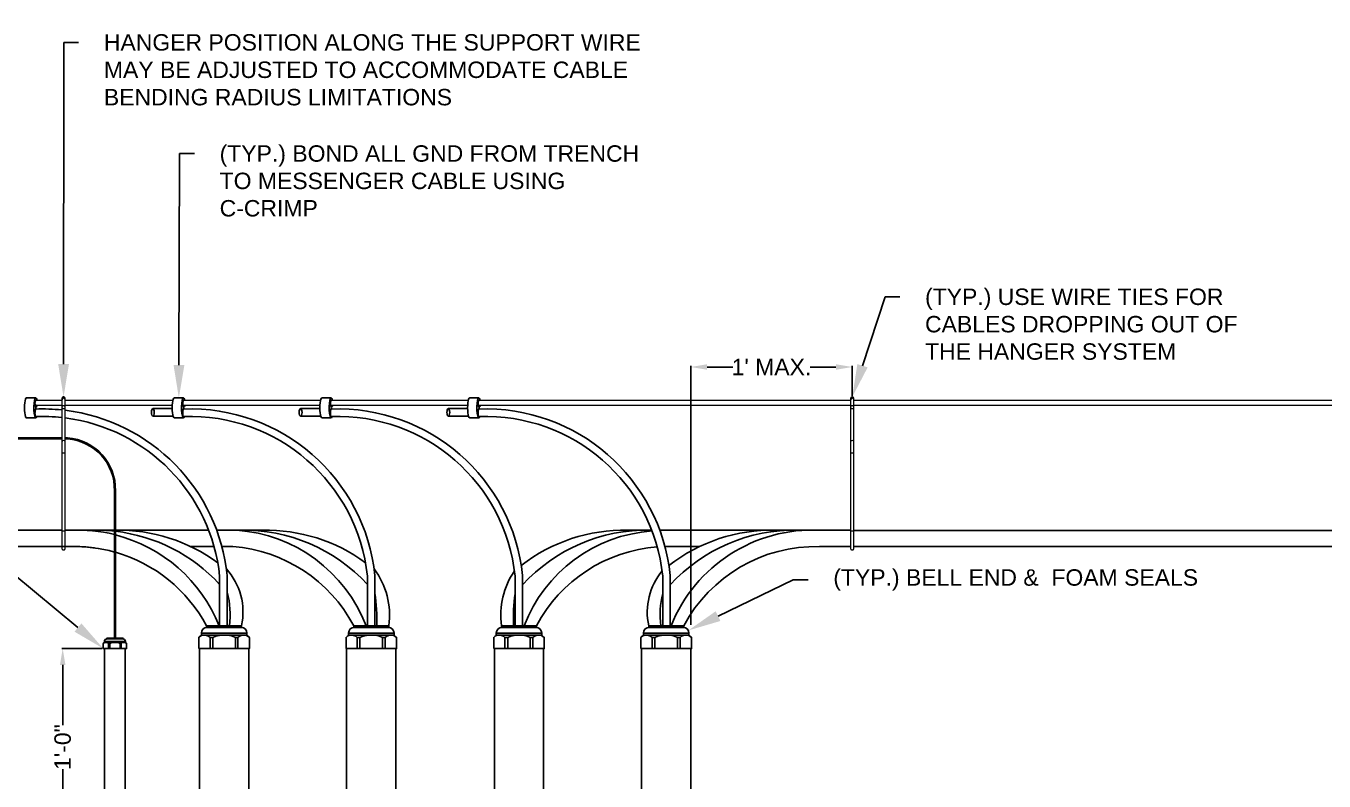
# Model space of a CAD drawing. Header units: feet. Extents: x -17 to 1389, y -162 to 787.
# Drawn here: x 450.7 to 529.7, y 450.1 to 496.1 of the extents above; entities that cross this region are included whole.
import ezdxf
from ezdxf import colors
from ezdxf.entities.mleader import LeaderData, LeaderLine
from ezdxf.math import Vec2, Vec3

# ---------------------------------------------------------------- set-up
doc = ezdxf.new("R2010")
doc.units = ezdxf.units.FT
doc.header["$MEASUREMENT"] = 0
for name, color, linetype in [('DC FEEEDERS', 1, 'Continuous'), ('DC STRING CABLES', 30, 'Continuous'), ('E-CABL-DC FEEDER', 20, 'AC_CABLE'), ('E-CABL-UG2', 142, 'Continuous'), ('E-COND-PVC', 4, 'Continuous'), ('E-GRND', 3, 'Continuous'), ('G-ANNO-TEXT', 1, 'Continuous'), ('WIRE MANAGEMENT', 4, 'Continuous')]:
    doc.layers.add(name, color=color, linetype=linetype)
doc.styles.add('NEI-A', font='arial.ttf')
doc.styles.get("Standard").update_dxf_attribs({"font": 'arial.ttf'})
doc.linetypes.add('AC_CABLE', pattern='A,1,-0.2,["AC",Standard,S=0.1,R=0,X=-0.1,Y=-0.05],-0.2', length=1.4)
doc.dimstyles.new('NEI-A', dxfattribs={"dimtxt": 0.1, "dimasz": 0.125, "dimexe": 0.0625, "dimexo": 0.0625, "dimgap": 0.0625, "dimtad": 0, "dimtih": 1, "dimtoh": 1, "dimdec": 4, "dimzin": 3, "dimdsep": 46, "dimlunit": 4, "dimtxsty": 'NEI-A', "dimcen": 0, "dimadec": 0, "dimazin": 0, "dimtfac": 0.75, "dimtdec": 4, "dimtofl": 0, "dimtmove": 0, "dimatfit": 3, "dimfxl": 1, "dimfrac": 1, "dimtolj": 1, "dimtzin": 0, "dimarcsym": 0})

# ---------------------------------------------------------------- blocks, each defined once
blk = doc.blocks.new('*D12')
at = {"layer": 'Defpoints', "color": 0, "transparency": 16777216}
for p in [(455.445, 458.206), (452.975, 446.206), (455.528, 446.206)]:
    blk.add_point(p, dxfattribs=at)
at = {"layer": 'G-ANNO-TEXT', "color": 0, "lineweight": -2, "transparency": 16777216}
for p, q in [((455.382, 458.206), (452.913, 458.206)), ((452.975, 457.206), (452.975, 453.55)), ((452.975, 447.206), (452.975, 450.861)), ((455.466, 446.206), (452.913, 446.206))]:
    blk.add_line(p, q, dxfattribs=at)
at = {"layer": 'G-ANNO-TEXT', "color": 0, "transparency": 16777216}
for points in [[(452.809, 457.206), (453.142, 457.206), (452.975, 458.206)], [(452.809, 447.206), (453.142, 447.206), (452.975, 446.206)]]:
    blk.add_solid(points, dxfattribs=at)
at = {"layer": 'G-ANNO-TEXT', "color": 0, "transparency": 16777216, "insert": (452.975, 452.206), "char_height": 1, "attachment_point": 5, "rotation": 90, "style": 'NEI-A'}
blk.add_mtext('\\A1;1\'-0"', dxfattribs=at)
blk = doc.blocks.new('*D20')
at = {"layer": 'Defpoints', "color": 0, "transparency": 16777216}
for p in [(501.028, 475.344), (501.028, 473.522), (491.193, 459.594)]:
    blk.add_point(p, dxfattribs=at)
at = {"layer": 'G-ANNO-TEXT', "color": 0, "lineweight": -2, "transparency": 16777216}
for p, q in [((491.193, 459.657), (491.193, 475.406)), ((492.193, 475.344), (493.761, 475.344)), ((500.028, 475.344), (498.46, 475.344)), ((501.028, 473.584), (501.028, 475.406))]:
    blk.add_line(p, q, dxfattribs=at)
at = {"layer": 'G-ANNO-TEXT', "color": 0, "transparency": 16777216}
for points in [[(492.193, 475.511), (492.193, 475.177), (491.193, 475.344)], [(500.028, 475.511), (500.028, 475.177), (501.028, 475.344)]]:
    blk.add_solid(points, dxfattribs=at)
at = {"layer": 'G-ANNO-TEXT', "color": 0, "transparency": 16777216, "insert": (496.11, 475.344), "char_height": 1, "attachment_point": 5, "style": 'NEI-A'}
blk.add_mtext("\\A1;1' MAX.", dxfattribs=at)

msp = doc.modelspace()

# ---------------------------------------------------------------- linework, layer by layer
at = {"layer": 'DC FEEEDERS'}
msp.add_lwpolyline([(453.8592, 464.41255), (453.13007, 464.41255)], dxfattribs=at)
at = {"layer": 'DC STRING CABLES', "flags": 128}
for points in [[(326.29914, 471.02426), (452.92151, 471.02426)], [(326.29914, 470.96389), (452.92151, 470.96389)]]:
    msp.add_lwpolyline(points, dxfattribs=at)
at = {"layer": 'E-CABL-DC FEEDER', "linetype": 'Continuous'}
msp.add_line((453.47038, 464.41255), (423.13007, 464.41255), dxfattribs=at)
for points in [[(452.92151, 465.40974), (423.13007, 465.40983)], [(456.12307, 465.40973), (453.13007, 465.40974)], [(461.8549, 465.40974), (456.58268, 465.40975)], [(465.15406, 465.40973), (462.34663, 465.40974)], [(487.35776, 465.40973), (488.82155, 465.40973)], [(489.31328, 465.40973), (495.92914, 465.40975)], [(496.34664, 465.40973), (500.92151, 465.40974)], [(501.13007, 465.39755), (536.92151, 465.39755)], [(462.18603, 464.41255), (460.78379, 464.41255)], [(463.33795, 464.41255), (462.66285, 464.41255)], [(489.66374, 464.41255), (491.72803, 464.41255)], [(501.13007, 464.41255), (536.92151, 464.41255)]]:
    msp.add_lwpolyline(points, dxfattribs=at)
for points in [[(453.44996, 465.40973, -0.0725426), (456.12307, 465.14334, -0.0725426)], [(454.79346, 465.40973, -0.0325698), (456.12307, 465.35033, -0.0325698)], [(456.18345, 465.41028, -0.16402796), (462.41104, 463.43232, -0.16402796)], [(456.18345, 465.3435, -0.17963924), (462.52657, 462.11194, -0.17963924)], [(463.57121, 465.40973, -0.29030427), (471.44259, 459.59424)], [(463.78234, 465.40973, -0.21501147), (471.51545, 462.11194, -0.21501147)], [(465.14318, 465.40973, -0.16476005), (471.39993, 463.43232, -0.16476005)], [(487.35776, 465.40973, 0.17161602), (480.88323, 463.26813, 0.17161602)], [(488.71859, 465.40973, 0.21581149), (480.96433, 462.0889, 0.21581149)], [(488.84004, 465.36161, 0.29178579), (481.05835, 459.59424)], [(490.06209, 465.40973, 0.01820646), (489.31765, 465.39787, 0.01820646)], [(496.34664, 465.40973, 0.17161602), (489.87212, 463.26813, 0.17161602)], [(497.70747, 465.40973, 0.21581149), (489.95322, 462.0889, 0.21581149)], [(499.05097, 465.40973, 0.31836948), (489.99677, 459.59424, 0.23205251)], [(456.18345, 465.12809, -0.23850887), (462.50417, 459.59424)], [(453.48127, 464.41255, -0.03873831), (454.90695, 464.33125, -0.02395307)], [(456.18345, 464.06539, -0.20325122), (461.72591, 459.59424)], [(463.33795, 464.41255, -0.25691633), (470.68845, 459.59424)], [(489.15939, 464.38841, 0.25946835), (481.81249, 459.59424)], [(490.04167, 464.41255, 0.01116053), (489.6297, 464.41179, 0.01116053)], [(500.92151, 464.41255), (499.03055, 464.41255, 0.28298495), (490.77503, 459.59424)], [(462.93763, 463.05147, -0.24109873), (463.86106, 459.59424)], [(471.92607, 463.05465, -0.19822362), (472.8236, 459.59424)], [(480.46789, 462.92838, 0.18546674), (479.67733, 459.59424)], [(489.45677, 462.92838, 0.23015714), (488.63987, 459.59424)], [(462.98657, 461.62885, -0.10275555), (463.11867, 459.59424)], [(471.97545, 461.5779, -0.04405577), (472.09842, 459.59424)], [(480.50433, 461.54982, 0.0348129), (480.40252, 459.59424)], [(489.49322, 461.54982, 0.09863398), (489.38227, 459.59424)]]:
    msp.add_lwpolyline(points, format="xyb", dxfattribs=at)
at = {"layer": 'E-CABL-UG2', "linetype": 'Continuous', "flags": 128}
for points in [[(451.33034, 472.78513, -0.03529316), (452.92151, 472.73244, -0.03529316)], [(460.31922, 472.78513, -0.39562719), (471.97545, 462.64393, -0.39562719)], [(469.30811, 472.78513, -0.39562719), (480.96433, 462.64393, -0.39562719)], [(478.29699, 472.78513, -0.39562719), (489.95322, 462.64393, -0.39562719)], [(451.34757, 472.32545, -0.03639936), (452.92151, 472.26985, -0.03639936)], [(460.33645, 472.32545, -0.39501112), (471.51545, 462.62036, -0.39501112)], [(469.32533, 472.32545, -0.39501112), (480.50433, 462.62036, -0.39501112)], [(478.31422, 472.32545, -0.39501112), (489.49322, 462.62036, -0.39501112)]]:
    msp.add_lwpolyline(points, format="xyb", dxfattribs=at)
for points in [[(458.46492, 472.81176), (459.64008, 472.81176)], [(467.45381, 472.81176), (468.62896, 472.81176)], [(476.44269, 472.81176), (477.61784, 472.81176)], [(458.46492, 472.35176), (459.69538, 472.35176)], [(467.45381, 472.35176), (468.68426, 472.35176)], [(476.44269, 472.35176), (477.67314, 472.35176)], [(462.52657, 459.59424), (462.52657, 462.62036)], [(462.98657, 459.59424), (462.98657, 462.64393)], [(471.51545, 459.59424), (471.51545, 462.62036)], [(471.97545, 459.59424), (471.97545, 462.64393)], [(480.50433, 459.59424), (480.50433, 462.62036)], [(480.96433, 459.59424), (480.96433, 462.64393)], [(489.49322, 459.59424), (489.49322, 462.62036)], [(489.95322, 459.59424), (489.95322, 462.64393)]]:
    msp.add_lwpolyline(points, dxfattribs=at)
at = {"layer": 'E-CABL-UG2', "linetype": 'Continuous', "extrusion": (0, 0, -1)}
for centre in [(458.46492, 472.58176), (467.45381, 472.58176), (476.44269, 472.58176)]:
    msp.add_ellipse(centre, major_axis=(0, -0.23), ratio=0.37397811, dxfattribs=at)
at = {"layer": 'E-COND-PVC', "linetype": 'Continuous', "ltscale": 0.1}
for points in [[(461.25977, 458.20575), (464.33808, 458.20575), (464.33808, 458.88687), (464.18089, 459.01789), (461.41697, 459.01789), (461.25977, 458.88035), (461.25977, 458.20575)], [(461.33837, 458.94912), (461.43001, 458.99172), (461.60033, 459.01789), (461.72479, 459.00481), (461.84925, 458.95242), (461.94089, 458.88687), (462.11121, 458.88687), (462.29457, 458.95242), (462.50992, 459.00002), (462.7924, 459.01789), (463.13296, 458.99172), (463.30328, 458.95242), (463.48665, 458.88687), (463.64384, 458.88687), (463.73556, 458.95242), (463.9058, 459.01789)], [(461.41697, 459.14891), (461.44314, 459.27985), (461.52173, 459.39775), (461.6265, 459.4633), (461.73135, 459.48947), (463.84033, 459.48947), (463.97135, 459.4633), (464.07612, 459.39775), (464.15472, 459.27985), (464.18089, 459.14891)], [(461.41697, 459.14891), (464.18089, 459.14891), (464.18089, 459.01789)], [(461.41697, 459.14891), (461.41697, 459.01789)], [(463.8665, 459.48947), (463.8665, 459.59424), (461.73135, 459.59424), (461.73135, 459.48947)], [(464.07612, 459.01789), (464.16784, 458.99172), (464.33808, 458.88035)], [(470.21687, 458.20575), (473.29518, 458.20575), (473.29518, 458.88687), (473.13799, 459.01789), (470.37406, 459.01789), (470.21687, 458.88035), (470.21687, 458.20575)], [(470.29547, 458.94912), (470.38711, 458.99172), (470.55743, 459.01789), (470.68189, 459.00481), (470.80634, 458.95242), (470.89799, 458.88687), (471.06831, 458.88687), (471.25167, 458.95242), (471.46702, 459.00002), (471.7495, 459.01789), (472.09006, 458.99172), (472.26038, 458.95242), (472.44375, 458.88687), (472.60094, 458.88687), (472.69266, 458.95242), (472.8629, 459.01789)], [(470.37406, 459.14891), (470.40024, 459.27985), (470.47883, 459.39775), (470.5836, 459.4633), (470.68845, 459.48947), (472.79743, 459.48947), (472.92845, 459.4633), (473.03322, 459.39775), (473.11182, 459.27985), (473.13799, 459.14891)], [(470.37406, 459.14891), (473.13799, 459.14891), (473.13799, 459.01789)], [(470.37406, 459.14891), (470.37406, 459.01789)], [(472.8236, 459.48947), (472.8236, 459.59424), (470.68845, 459.59424), (470.68845, 459.48947)], [(473.03322, 459.01789), (473.12494, 458.99172), (473.29518, 458.88035)], [(479.20575, 458.20575), (482.28406, 458.20575), (482.28406, 458.88687), (482.12687, 459.01789), (479.36295, 459.01789), (479.20575, 458.88035), (479.20575, 458.20575)], [(479.28435, 458.94912), (479.37599, 458.99172), (479.54631, 459.01789), (479.67077, 459.00481), (479.79523, 458.95242), (479.88687, 458.88687), (480.05719, 458.88687), (480.24055, 458.95242), (480.4559, 459.00002), (480.73839, 459.01789), (481.07894, 458.99172), (481.24926, 458.95242), (481.43263, 458.88687), (481.58982, 458.88687), (481.68154, 458.95242), (481.85178, 459.01789)], [(479.36295, 459.14891), (479.38912, 459.27985), (479.46772, 459.39775), (479.57248, 459.4633), (479.67733, 459.48947), (481.78631, 459.48947), (481.91733, 459.4633), (482.0221, 459.39775), (482.1007, 459.27985), (482.12687, 459.14891)], [(479.36295, 459.14891), (482.12687, 459.14891), (482.12687, 459.01789)], [(479.36295, 459.14891), (479.36295, 459.01789)], [(481.81249, 459.48947), (481.81249, 459.59424), (479.67733, 459.59424), (479.67733, 459.48947)], [(482.0221, 459.01789), (482.11382, 458.99172), (482.28406, 458.88035)], [(488.32549, 459.14891), (488.32549, 459.01789)], [(455.44477, 458.20575), (456.86175, 458.20575), (456.86175, 458.51928), (456.78939, 458.57959), (455.51713, 458.57959), (455.44477, 458.51628), (455.44477, 458.20575)], [(455.51713, 458.6399), (455.52918, 458.70017), (455.56536, 458.75444), (455.61358, 458.78461), (455.66184, 458.79666), (456.63263, 458.79666), (456.69294, 458.78461), (456.74116, 458.75444), (456.77734, 458.70017), (456.78939, 458.6399)], [(455.51713, 458.6399), (456.78939, 458.6399), (456.78939, 458.57959)], [(455.51713, 458.6399), (455.51713, 458.57959)], [(456.77826, 458.20575), (456.77826, 446.20575), (455.52826, 446.20575), (455.52826, 458.20575)], [(456.64468, 458.79666), (456.64468, 458.84489), (455.66184, 458.84489), (455.66184, 458.79666)], [(455.7583, 458.51928), (455.7583, 458.20575)], [(455.8367, 458.51928), (455.8367, 458.20575)], [(456.46982, 458.51928), (456.46982, 458.20575)], [(456.54218, 458.51928), (456.54218, 458.20575)], [(456.74116, 458.57959), (456.78338, 458.56754), (456.86175, 458.51628)], [(464.29893, 458.20575), (464.29893, 446.20575), (461.29893, 446.20575), (461.29893, 458.20575)], [(461.94089, 458.88687), (461.94089, 458.20575)], [(462.11121, 458.88687), (462.11121, 458.20575)], [(463.48665, 458.88687), (463.48665, 458.20575)], [(463.64384, 458.88687), (463.64384, 458.20575)], [(473.25603, 458.20575), (473.25603, 446.20575), (470.25603, 446.20575), (470.25603, 458.20575)], [(470.89799, 458.88687), (470.89799, 458.20575)], [(471.06831, 458.88687), (471.06831, 458.20575)], [(472.44375, 458.88687), (472.44375, 458.20575)], [(472.60094, 458.88687), (472.60094, 458.20575)], [(482.24491, 458.20575), (482.24491, 446.20575), (479.24491, 446.20575), (479.24491, 458.20575)], [(479.88687, 458.88687), (479.88687, 458.20575)], [(480.05719, 458.88687), (480.05719, 458.20575)], [(481.43263, 458.88687), (481.43263, 458.20575)], [(481.58982, 458.88687), (481.58982, 458.20575)], [(491.20745, 458.20575), (491.20745, 446.20575), (488.20745, 446.20575), (488.20745, 458.20575)], [(488.84941, 458.88687), (488.84941, 458.20575)], [(489.01973, 458.88687), (489.01973, 458.20575)], [(490.39517, 458.88687), (490.39517, 458.20575)], [(490.55236, 458.88687), (490.55236, 458.20575)]]:
    msp.add_lwpolyline(points, dxfattribs=at)
at = {"layer": 'E-GRND'}
for p, q in [((451.33895, 473.00785), (451.30321, 473.00785)), ((451.36651, 472.92299), (451.33126, 472.92299)), ((451.33895, 473.00785), (451.36651, 472.92299)), ((460.32784, 473.00785), (460.29209, 473.00785)), ((460.35539, 472.92299), (460.32014, 472.92299)), ((460.32784, 473.00785), (460.35539, 472.92299)), ((469.31672, 473.00785), (469.28098, 473.00785)), ((469.34428, 472.92299), (469.30903, 472.92299)), ((469.31672, 473.00785), (469.34428, 472.92299)), ((478.3056, 473.00785), (478.26986, 473.00785)), ((478.33316, 472.92299), (478.29791, 472.92299)), ((478.3056, 473.00785), (478.33316, 472.92299))]:
    msp.add_line(p, q, dxfattribs=at)
for points in [[(450.77361, 473.4604), (451.33895, 473.4604)], [(451.33895, 472.25359), (450.77361, 472.25359)], [(460.32784, 472.25359), (459.76249, 472.25359)], [(469.31672, 472.25359), (468.75137, 472.25359)], [(478.3056, 472.25359), (477.74025, 472.25359)]]:
    msp.add_lwpolyline(points, dxfattribs=at)
for centre, major_axis, ratio, start_param, end_param in [((450.77361, 472.85699), (0, -0.60341), 0.2034372, 3.14159265, 6.28318531), ((451.33895, 472.85699), (0, 0.60341), 0.2034372, -0.74366479, 3.64076175), ((451.33895, 473.1587), (0, 0.15085), 0.33411094, -0.33633689, 1.57079633), ((451.33895, 473.1587), (0, 0.15085), 0.33411094, 3.14159265, 3.59403693), ((460.32784, 473.1587), (0, 0.15085), 0.33411094, 3.14159265, 3.59403693), ((469.31672, 473.1587), (0, 0.15085), 0.33411094, 3.14159265, 3.59403693), ((478.3056, 473.1587), (0, 0.15085), 0.33411094, 3.14159265, 3.59403693)]:
    msp.add_ellipse(centre, major_axis=major_axis, ratio=ratio, start_param=start_param, end_param=end_param, dxfattribs=at)
at = {"layer": 'E-GRND', "extrusion": (0, 0, -1)}
for centre, major_axis, ratio, start_param, end_param in [((451.38254, 473.1587), (0, 0.2813), 0.33411094, 3.71956504, 4.71238898), ((451.38254, 472.55529), (0, 0.2813), 0.33411094, -1.57079633, -0.57797239), ((451.33895, 472.55529), (0, 0.23), 0.21913528, 3.14159265, 4.71238898), ((451.28569, 472.85699), (0, 0.09317), 0.69303415, 0.78207214, 2.35952052), ((451.36651, 473.1587), (0, 0.23571), 0.33411094, 2.1841389, 3.14159265), ((460.37142, 472.55529), (0, 0.2813), 0.33411094, -1.57079633, -0.57797239), ((460.32784, 472.55529), (0, 0.23), 0.21913528, 3.14159265, 4.71238898), ((460.27457, 472.85699), (0, 0.09317), 0.69303415, 0.78207214, 2.35952052), ((460.35539, 473.1587), (0, 0.23571), 0.33411094, 2.1841389, 3.14159265), ((469.3603, 472.55529), (0, 0.2813), 0.33411094, -1.57079633, -0.57797239), ((469.31672, 472.55529), (0, 0.23), 0.21913528, 3.14159265, 4.71238898), ((469.26345, 472.85699), (0, 0.09317), 0.69303415, 0.78207214, 2.35952052), ((469.34428, 473.1587), (0, 0.23571), 0.33411094, 2.1841389, 3.14159265), ((478.34919, 472.55529), (0, 0.2813), 0.33411094, -1.57079633, -0.57797239), ((478.3056, 472.55529), (0, 0.23), 0.21913528, 3.14159265, 4.71238898), ((478.25234, 472.85699), (0, 0.09317), 0.69303415, 0.78207214, 2.35952052), ((478.33316, 473.1587), (0, 0.23571), 0.33411094, 2.1841389, 3.14159265)]:
    msp.add_ellipse(centre, major_axis=major_axis, ratio=ratio, start_param=start_param, end_param=end_param, dxfattribs=at)
at = {"layer": 'WIRE MANAGEMENT', "color": 4, "linetype": 'Continuous', "lineweight": 18}
for p, q in [((452.92151, 473.3011), (451.32232, 473.3011)), ((452.92151, 473.37997), (452.92151, 473.34563)), ((452.92151, 473.34229), (452.92151, 472.8965)), ((453.13007, 472.8965), (453.13007, 473.37997)), ((459.67938, 473.3011), (453.13007, 473.3011)), ((468.66827, 473.3011), (460.3112, 473.3011)), ((477.65715, 473.3011), (469.30009, 473.3011)), ((500.92151, 473.3011), (478.28897, 473.3011)), ((536.92151, 473.3011), (501.13007, 473.3011)), ((451.30021, 473.02302), (452.92151, 473.02302)), ((452.92151, 472.8965), (452.92151, 464.30827)), ((453.13007, 473.02302), (459.64447, 473.02302)), ((453.13007, 464.30827), (453.13007, 472.8965)), ((460.28909, 473.02302), (468.63335, 473.02302)), ((469.27797, 473.02302), (477.62224, 473.02302)), ((478.26686, 473.02302), (500.92151, 473.02302)), ((500.92151, 472.8965), (500.92151, 464.30827)), ((501.13007, 473.02302), (536.92151, 473.02302)), ((501.13007, 464.30827), (501.13007, 472.8965))]:
    msp.add_line(p, q, dxfattribs=at)
for centre, radius, start, end in [((453.02579, 473.33651), 0.10444, 3.1318747, 176.8681253), ((453.02561, 470.76667), 0.10422, 89.9016305, 177.2580812), ((453.02597, 470.76667), 0.10422, 2.7419188, 90.0983695), ((501.02561, 470.76667), 0.10422, 89.9016305, 177.2580812), ((501.02597, 470.76667), 0.10422, 2.7419188, 90.0983695), ((453.00211, 469.95384), 0.14854, 80.8280105, 122.8642953), ((453.04947, 469.95384), 0.14854, 57.1357047, 99.1719895), ((501.00211, 469.95384), 0.14854, 80.8280105, 122.8642953), ((501.04947, 469.95384), 0.14854, 57.1357047, 99.1719895), ((453.00212, 465.1963), 0.14858, 80.8345062, 122.8577996), ((453.04946, 465.1963), 0.14858, 57.1422004, 99.1654938), ((501.00212, 465.1963), 0.14858, 80.8345062, 122.8577996), ((501.04946, 465.1963), 0.14858, 57.1422004, 99.1654938)]:
    msp.add_arc(centre, radius, start, end, dxfattribs=at)
for points, knots in [([(453.13003, 473.3424), (453.13003, 473.34571), (453.13004, 473.36126), (453.1299, 473.38681), (453.12963, 473.41675), (453.12816, 473.44092), (453.1223, 473.45802), (453.11536, 473.47079), (453.10473, 473.48561), (453.08597, 473.50327), (453.05634, 473.51869), (453.02132, 473.5238), (452.98686, 473.51548), (452.96282, 473.50056), (452.94795, 473.48611), (452.93715, 473.47246), (452.92215, 473.44223), (452.92142, 473.39692), (452.92148, 473.36089), (452.92151, 473.34563)], [0, 0, 0, 0, 0.02105151, 0.09895176, 0.16253199, 0.21185965, 0.25210869, 0.27631863, 0.30421928, 0.36790042, 0.43829013, 0.51369457, 0.58781377, 0.65922098, 0.69086285, 0.71944439, 0.76969645, 0.90242217, 1, 1, 1, 1]), ([(453.13007, 473.34222), (453.12932, 473.36691), (453.12813, 473.4065), (453.10782, 473.44548), (453.09291, 473.45992), (453.08603, 473.46547), (453.07893, 473.47025), (453.06461, 473.47832), (453.04136, 473.48632), (453.01662, 473.48612), (453.00057, 473.48243), (452.98843, 473.47833), (452.9632, 473.46493), (452.93908, 473.43292), (452.92403, 473.38762), (452.92241, 473.35844), (452.92151, 473.34222)], [0, 0, 0, 0, 0.18466402, 0.29600473, 0.31907598, 0.34123923, 0.36268421, 0.38369812, 0.46540883, 0.5451378, 0.56661738, 0.58970448, 0.6418362, 0.78024257, 0.87785996, 1, 1, 1, 1]), ([(453.12973, 473.34487), (453.12956, 473.34705), (453.12912, 473.35277), (453.13198, 473.36068), (453.12881, 473.36297), (453.12865, 473.36308)], [0, 0, 0, 0, 0.37124697, 0.96881337, 1, 1, 1, 1]), ([(453.05039, 472.81379), (453.04221, 472.8125), (453.0228, 472.80943), (452.99203, 472.81465), (452.96115, 472.82904), (452.93591, 472.85171), (452.92098, 472.88077), (452.92116, 472.91025), (452.9325, 472.93539), (452.95244, 472.95744), (452.9816, 472.97496), (453.01667, 472.98355), (453.05169, 472.98056), (453.0832, 472.96825), (453.10995, 472.94787), (453.12726, 472.92135), (453.13172, 472.89329), (453.12513, 472.86822), (453.10918, 472.84516), (453.08416, 472.82459), (453.06216, 472.81756), (453.05039, 472.81379)], [0, 0, 0, 0, 0.04193154, 0.099477, 0.15531906, 0.21333136, 0.26895792, 0.3159218, 0.35787466, 0.40647399, 0.46486042, 0.52824587, 0.58674798, 0.64065834, 0.6982008, 0.75522703, 0.79695093, 0.83888666, 0.88358568, 0.93767617, 1, 1, 1, 1]), ([(501.05039, 472.81379), (501.04221, 472.8125), (501.0228, 472.80943), (500.99203, 472.81465), (500.96115, 472.82904), (500.93591, 472.85171), (500.92098, 472.88077), (500.92116, 472.91025), (500.9325, 472.93539), (500.95244, 472.95744), (500.9816, 472.97496), (501.01667, 472.98355), (501.05169, 472.98056), (501.0832, 472.96825), (501.10995, 472.94787), (501.12726, 472.92135), (501.13172, 472.89329), (501.12513, 472.86822), (501.10918, 472.84516), (501.08416, 472.82459), (501.06216, 472.81756), (501.05039, 472.81379)], [0, 0, 0, 0, 0.04193154, 0.099477, 0.15531906, 0.21333136, 0.26895792, 0.3159218, 0.35787466, 0.40647399, 0.46486042, 0.52824587, 0.58674798, 0.64065834, 0.6982008, 0.75522703, 0.79695093, 0.83888666, 0.88358568, 0.93767617, 1, 1, 1, 1]), ([(453.12986, 471.48899), (453.12994, 471.49525), (453.13019, 471.51463), (453.13012, 471.534), (453.13007, 471.54713)], [0, 0, 0, 0, 0.3227955, 1, 1, 1, 1]), ([(501.12986, 471.48899), (501.12994, 471.49525), (501.13019, 471.51463), (501.13012, 471.534), (501.13007, 471.54713)], [0, 0, 0, 0, 0.3227955, 1, 1, 1, 1]), ([(452.92151, 464.30683), (452.92227, 464.29816), (452.92372, 464.28162), (452.93641, 464.25404), (452.95758, 464.22966), (452.98494, 464.21345), (453.01166, 464.20561), (453.04242, 464.20509), (453.07191, 464.21555), (453.09595, 464.23277), (453.11317, 464.25205), (453.12697, 464.27715), (453.12901, 464.29667), (453.13007, 464.30683)], [0, 0, 0, 0, 0.08122491, 0.15499666, 0.28126271, 0.37854637, 0.44992378, 0.54101723, 0.66320251, 0.73640926, 0.81717991, 0.90487523, 1, 1, 1, 1]), ([(500.92151, 464.30683), (500.92227, 464.29816), (500.92372, 464.28162), (500.93641, 464.25404), (500.95758, 464.22966), (500.98494, 464.21345), (501.01166, 464.20561), (501.04242, 464.20509), (501.07191, 464.21555), (501.09595, 464.23277), (501.11317, 464.25205), (501.12697, 464.27715), (501.12901, 464.29667), (501.13007, 464.30683)], [0, 0, 0, 0, 0.08122491, 0.15499666, 0.28126271, 0.37854637, 0.44992378, 0.54101723, 0.66320251, 0.73640926, 0.81717991, 0.90487523, 1, 1, 1, 1])]:
    msp.add_open_spline(points, degree=3, knots=knots, dxfattribs=at)

# ---------------------------------------------------------------- dimensions: what is measured, and where the dimension line sits
at = {"layer": 'G-ANNO-TEXT'}
dim = msp.add_linear_dim(base=(452.97523, 446.20575), p1=(455.44477, 458.20575), p2=(455.52826, 446.20575), angle=90, dimstyle='NEI-A', override={"dimtxt": 1, "dimasz": 1}, dxfattribs=at)
dim.commit()
dim.dimension.update_dxf_attribs({"geometry": '*D12', "text_midpoint": (452.97523, 452.20575), "text_rotation": 90})

# ---------------------------------------------------------------- next in the draw order: leaders
ml = msp.add_multileader_mtext('Standard', dxfattribs=at)
ml.set_content('HANGER POSITION ALONG THE SUPPORT WIRE  MAY BE ADJUSTED TO ACCOMMODATE CABLE BENDING RADIUS LIMITATIONS', color=256, style='NEI-A')
ml.set_leader_properties()
ml.build(insert=Vec2(0, 0))
ml.multileader.update_dxf_attribs({"dogleg_length": 0.89968, "arrow_head_size": 2})
ctx = ml.context
ctx.base_point, ctx.char_height, ctx.arrow_head_size, ctx.landing_gap_size, ctx.plane_origin = Vec3(453.94717, 495.09742), 1, 2, 1.53573, Vec3(384.02522, 420.65824)
notes = []
notes.append((ctx, [(0, (1, 1, 0), (453.04749, 495.09742), (1, 0), 0.89968, [(0, [(453.02759, 473.5216)], 0, [])])]))
ctx.mtext.insert, ctx.mtext.width, ctx.mtext.flow_direction = Vec3(455.4829, 495.60594), 33.4383765, 5
ctx.mtext.has_bg_fill, ctx.mtext.bg_color, ctx.mtext.bg_scale_factor, ctx.mtext.bg_transparency, ctx.mtext.use_window_bg_color = 1, -1073741824, 1.5, 0, 1
ml = msp.add_multileader_mtext('Standard', dxfattribs=at)
ml.set_content('\\pxql,t3.00005;(TYP.) USE WIRE TIES FOR CABLES DROPPING OUT OF THE HANGER SYSTEM', color=256, style='NEI-A')
ml.set_leader_properties()
ml.build(insert=Vec2(0, 0))
ml.multileader.update_dxf_attribs({"dogleg_length": 3.07146, "arrow_head_size": 2})
ctx = ml.context
ctx.base_point, ctx.char_height, ctx.arrow_head_size, ctx.landing_gap_size, ctx.plane_origin = Vec3(503.92057, 479.6109), 1, 2, 1.53573, Vec3(1211.48392, -78.95861)
notes.append((ctx, [(0, (1, 1, 0), (503.02089, 479.6109), (1, 0), 0.89968, [(1, [(501.02759, 473.5216)], 0, [])])]))
ctx.mtext.insert, ctx.mtext.width, ctx.mtext.flow_direction = Vec3(505.45631, 480.11942), 18.9636153, 5
ctx.mtext.has_bg_fill, ctx.mtext.bg_color, ctx.mtext.bg_scale_factor, ctx.mtext.bg_transparency, ctx.mtext.use_window_bg_color = 1, -1073741824, 1.5, 0, 1
ml = msp.add_multileader_mtext('Standard', dxfattribs=at)
ml.set_content('\\pxql,t3.00005;INSTALL 1-1/4" SCH. 80 CONDUITS AS NEEDED', color=256, style='NEI-A')
ml.set_leader_properties()
ml.build(insert=Vec2(0, 0))
ml.multileader.update_dxf_attribs({"dogleg_length": 3.07146, "arrow_head_size": 2})
ctx = ml.context
ctx.base_point, ctx.char_height, ctx.arrow_head_size, ctx.landing_gap_size, ctx.plane_origin = Vec3(430.34843, 462.77844), 1, 2, 1.53573, Vec3(1211.73552, -77.66569)
ctx.text_align_type = 2
notes.append((ctx, [(1, (1, 1, 0), (449.93281, 462.77844), (-1, 0), 0.89968, [(1, [(455.44477, 458.20575)], 0, [])])]))
ctx.mtext.insert, ctx.mtext.width, ctx.mtext.alignment, ctx.mtext.flow_direction = Vec3(447.49739, 463.28697), 19.0863984, 3, 5
ctx.mtext.has_bg_fill, ctx.mtext.bg_color, ctx.mtext.bg_scale_factor, ctx.mtext.bg_transparency, ctx.mtext.use_window_bg_color = 1, -1073741824, 1.5, 0, 1
ml = msp.add_multileader_mtext('Standard', dxfattribs=at)
ml.set_content('\\pxql,t3.00005;(TYP.) BELL END &  FOAM SEALS', color=256, style='NEI-A')
ml.set_leader_properties()
ml.build(insert=Vec2(0, 0))
ml.multileader.update_dxf_attribs({"dogleg_length": 3.07146, "arrow_head_size": 2})
ctx = ml.context
ctx.base_point, ctx.char_height, ctx.arrow_head_size, ctx.landing_gap_size, ctx.plane_origin = Vec3(498.33745, 462.38525), 1, 2, 1.53573, Vec3(1284.06669, -90.56013)
notes.append((ctx, [(0, (1, 1, 0), (497.43777, 462.38525), (1, 0), 0.89968, [(1, [(491.05716, 459.31025)], 0, [])])]))
ctx.mtext.insert, ctx.mtext.width, ctx.mtext.flow_direction = Vec3(499.87318, 463.03225), 22.1396044, 5
ctx.mtext.has_bg_fill, ctx.mtext.bg_color, ctx.mtext.bg_scale_factor, ctx.mtext.bg_transparency, ctx.mtext.use_window_bg_color = 1, -1073741824, 1.5, 0, 1
for ctx, leaders in notes:
    for number, flags, end, landing, length, lines in leaders:
        leader = LeaderData()
        leader.index, (leader.has_last_leader_line, leader.has_dogleg_vector, leader.attachment_direction) = number, flags
        leader.last_leader_point, leader.dogleg_vector, leader.dogleg_length = Vec3(end), Vec3(landing), length
        for number, points, colour, breaks in lines:
            line = LeaderLine()
            line.index, line.vertices, line.color, line.breaks = number, Vec3.list(points), colors.encode_raw_color(colour), breaks
            leader.lines.append(line)
        ctx.leaders.append(leader)

# ---------------------------------------------------------------- next in the draw order: linework, layer by layer
at = {"layer": 'DC STRING CABLES', "flags": 128}
for points in [[(453.13007, 471.02426), (453.26604, 471.02426, -0.40317961), (456.18345, 467.80921), (456.18345, 458.84489)], [(453.13007, 470.96389), (453.264, 470.96389, -0.40307196), (456.12307, 467.81011), (456.12307, 458.84489)]]:
    msp.add_lwpolyline(points, format="xyb", dxfattribs=at)
at = {"layer": 'E-CABL-DC FEEDER', "linetype": 'Continuous'}
msp.add_lwpolyline([(453.47038, 464.41255, -0.07366838), (456.12307, 464.08238, -0.07366838)], format="xyb", dxfattribs=at)
at = {"layer": 'E-CABL-UG2', "linetype": 'Continuous', "flags": 128}
for points in [[(453.13007, 472.70879, -0.35014629), (462.98657, 462.64393)], [(453.13007, 472.24518, -0.34808464), (462.52657, 462.62036)]]:
    msp.add_lwpolyline(points, format="xyb", dxfattribs=at)
at = {"layer": 'E-COND-PVC', "linetype": 'Continuous', "ltscale": 0.1}
for points in [[(488.16829, 458.20575), (491.2466, 458.20575), (491.2466, 458.88687), (491.08941, 459.01789), (488.32549, 459.01789), (488.16829, 458.88035), (488.16829, 458.20575)], [(488.24689, 458.94912), (488.33853, 458.99172), (488.50885, 459.01789), (488.63331, 459.00481), (488.75777, 458.95242), (488.84941, 458.88687), (489.01973, 458.88687), (489.2031, 458.95242), (489.41844, 459.00002), (489.70093, 459.01789), (490.04148, 458.99172), (490.2118, 458.95242), (490.39517, 458.88687), (490.55236, 458.88687), (490.64408, 458.95242), (490.81432, 459.01789)], [(488.32549, 459.14891), (488.35166, 459.27985), (488.43026, 459.39775), (488.53502, 459.4633), (488.63987, 459.48947), (490.74885, 459.48947), (490.87987, 459.4633), (490.98464, 459.39775), (491.06324, 459.27985), (491.08941, 459.14891)], [(488.32549, 459.14891), (491.08941, 459.14891), (491.08941, 459.01789)], [(490.77503, 459.48947), (490.77503, 459.59424), (488.63987, 459.59424), (488.63987, 459.48947)], [(490.98464, 459.01789), (491.07636, 458.99172), (491.2466, 458.88035)], [(455.48095, 458.54793), (455.52313, 458.56754), (455.60153, 458.57959), (455.65882, 458.57357), (455.71611, 458.54945), (455.7583, 458.51928), (455.8367, 458.51928), (455.9211, 458.54945), (456.02023, 458.57136), (456.15026, 458.57959), (456.30702, 458.56754), (456.38542, 458.54945), (456.46982, 458.51928), (456.54218, 458.51928), (456.5844, 458.54945), (456.66277, 458.57959)]]:
    msp.add_lwpolyline(points, dxfattribs=at)
at = {"layer": 'E-GRND'}
msp.add_lwpolyline([(459.76249, 473.4604), (460.32784, 473.4604)], dxfattribs=at)
for centre, major_axis, ratio, start_param, end_param in [((459.76249, 472.85699), (0, -0.60341), 0.2034372, 3.14159265, 6.28318531), ((460.32784, 472.85699), (0, 0.60341), 0.2034372, -0.74366479, 3.64076175), ((460.32784, 473.1587), (0, 0.15085), 0.33411094, -0.33633689, 1.57079633)]:
    msp.add_ellipse(centre, major_axis=major_axis, ratio=ratio, start_param=start_param, end_param=end_param, dxfattribs=at)
at = {"layer": 'E-GRND', "extrusion": (0, 0, -1)}
msp.add_ellipse((460.37142, 473.1587), major_axis=(0, 0.2813), ratio=0.33411094, start_param=3.71956504, end_param=4.71238898, dxfattribs=at)
at = {"layer": 'WIRE MANAGEMENT', "color": 4, "linetype": 'Continuous', "lineweight": 18}
for p, q in [((500.92151, 473.37997), (500.92151, 473.34563)), ((500.92151, 473.34229), (500.92151, 472.8965)), ((501.13007, 472.8965), (501.13007, 473.37997))]:
    msp.add_line(p, q, dxfattribs=at)
msp.add_arc((501.02579, 473.33651), 0.10444, 3.1318747, 176.8681253, dxfattribs=at)
for points, knots in [([(501.13003, 473.3424), (501.13003, 473.34571), (501.13004, 473.36126), (501.1299, 473.38681), (501.12963, 473.41675), (501.12816, 473.44092), (501.1223, 473.45802), (501.11536, 473.47079), (501.10473, 473.48561), (501.08597, 473.50327), (501.05634, 473.51869), (501.02132, 473.5238), (500.98686, 473.51548), (500.96282, 473.50056), (500.94795, 473.48611), (500.93715, 473.47246), (500.92215, 473.44223), (500.92142, 473.39692), (500.92148, 473.36089), (500.92151, 473.34563)], [0, 0, 0, 0, 0.02105151, 0.09895176, 0.16253199, 0.21185965, 0.25210869, 0.27631863, 0.30421928, 0.36790042, 0.43829013, 0.51369457, 0.58781377, 0.65922098, 0.69086285, 0.71944439, 0.76969645, 0.90242217, 1, 1, 1, 1]), ([(501.13007, 473.34222), (501.12932, 473.36691), (501.12813, 473.4065), (501.10782, 473.44548), (501.09291, 473.45992), (501.08603, 473.46547), (501.07893, 473.47025), (501.06461, 473.47832), (501.04136, 473.48632), (501.01662, 473.48612), (501.00057, 473.48243), (500.98843, 473.47833), (500.9632, 473.46493), (500.93908, 473.43292), (500.92403, 473.38762), (500.92241, 473.35844), (500.92151, 473.34222)], [0, 0, 0, 0, 0.18466402, 0.29600473, 0.31907598, 0.34123923, 0.36268421, 0.38369812, 0.46540883, 0.5451378, 0.56661738, 0.58970448, 0.6418362, 0.78024257, 0.87785996, 1, 1, 1, 1]), ([(501.12973, 473.34487), (501.12956, 473.34705), (501.12912, 473.35277), (501.13198, 473.36068), (501.12881, 473.36297), (501.12865, 473.36308)], [0, 0, 0, 0, 0.37124697, 0.96881337, 1, 1, 1, 1])]:
    msp.add_open_spline(points, degree=3, knots=knots, dxfattribs=at)

# ---------------------------------------------------------------- next in the draw order: dimensions: what is measured, and where the dimension line sits
at = {"layer": 'G-ANNO-TEXT'}
dim = msp.add_linear_dim(base=(501.02759, 475.34395), p1=(491.19298, 459.59424), p2=(501.02759, 473.5216), text="1' MAX.", dimstyle='NEI-A', override={"dimtxt": 1, "dimasz": 1}, dxfattribs=at)
dim.commit()
dim.dimension.update_dxf_attribs({"geometry": '*D20', "text_midpoint": (496.11028, 475.34395)})

# ---------------------------------------------------------------- next in the draw order: leaders
ml = msp.add_multileader_mtext('Standard', dxfattribs=at)
ml.set_content('(TYP.) BOND ALL GND FROM TRENCH TO MESSENGER CABLE USING C-CRIMP', color=256, style='NEI-A')
ml.set_leader_properties()
ml.build(insert=Vec2(0, 0))
ml.multileader.update_dxf_attribs({"dogleg_length": 0.89968, "arrow_head_size": 2})
ctx = ml.context
ctx.base_point, ctx.char_height, ctx.arrow_head_size, ctx.landing_gap_size, ctx.plane_origin = Vec3(460.99081, 488.33304), 1, 2, 1.53573, Vec3(384.02522, 411.60137)
notes = []
notes.append((ctx, [(0, (1, 1, 0), (460.09113, 488.33304), (1, 0), 0.89968, [(0, [(460.04516, 473.4604)], 0, [])])]))
ctx.mtext.insert, ctx.mtext.width, ctx.mtext.flow_direction = Vec3(462.52654, 488.84156), 26.5304638, 5
ctx.mtext.has_bg_fill, ctx.mtext.bg_color, ctx.mtext.bg_scale_factor, ctx.mtext.bg_transparency, ctx.mtext.use_window_bg_color = 1, -1073741824, 1.5, 0, 1
for ctx, leaders in notes:
    for number, flags, end, landing, length, lines in leaders:
        leader = LeaderData()
        leader.index, (leader.has_last_leader_line, leader.has_dogleg_vector, leader.attachment_direction) = number, flags
        leader.last_leader_point, leader.dogleg_vector, leader.dogleg_length = Vec3(end), Vec3(landing), length
        for number, points, colour, breaks in lines:
            line = LeaderLine()
            line.index, line.vertices, line.color, line.breaks = number, Vec3.list(points), colors.encode_raw_color(colour), breaks
            leader.lines.append(line)
        ctx.leaders.append(leader)

# ---------------------------------------------------------------- next in the draw order: linework, layer by layer
at = {"layer": 'E-GRND'}
for points in [[(468.75137, 473.4604), (469.31672, 473.4604)], [(477.74025, 473.4604), (478.3056, 473.4604)]]:
    msp.add_lwpolyline(points, dxfattribs=at)
for centre, major_axis, ratio, start_param, end_param in [((468.75137, 472.85699), (0, -0.60341), 0.2034372, 3.14159265, 6.28318531), ((469.31672, 472.85699), (0, 0.60341), 0.2034372, -0.74366479, 3.64076175), ((469.31672, 473.1587), (0, 0.15085), 0.33411094, -0.33633689, 1.57079633), ((477.74025, 472.85699), (0, -0.60341), 0.2034372, 3.14159265, 6.28318531), ((478.3056, 472.85699), (0, 0.60341), 0.2034372, -0.74366479, 3.64076175), ((478.3056, 473.1587), (0, 0.15085), 0.33411094, -0.33633689, 1.57079633)]:
    msp.add_ellipse(centre, major_axis=major_axis, ratio=ratio, start_param=start_param, end_param=end_param, dxfattribs=at)
at = {"layer": 'E-GRND', "extrusion": (0, 0, -1)}
for centre in [(469.3603, 473.1587), (478.34919, 473.1587)]:
    msp.add_ellipse(centre, major_axis=(0, 0.2813), ratio=0.33411094, start_param=3.71956504, end_param=4.71238898, dxfattribs=at)

doc.saveas('drawing.dxf')
